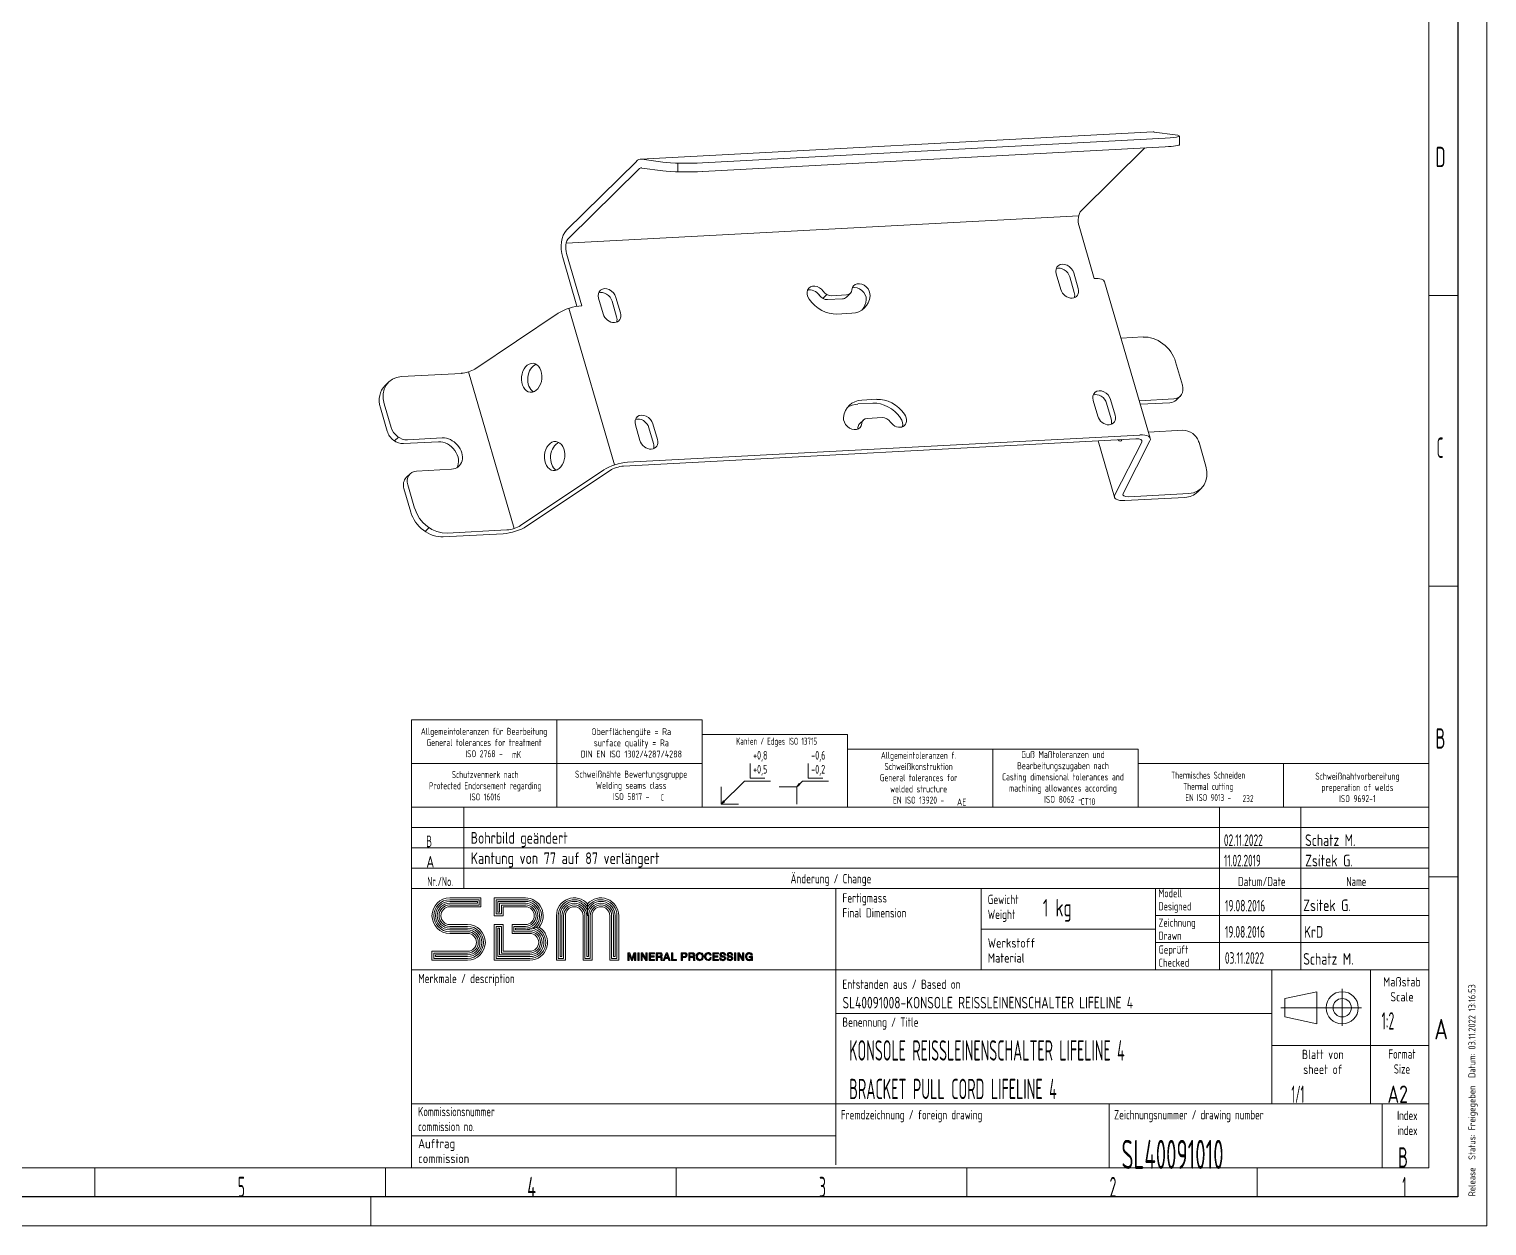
# Model space of a CAD drawing. Header units: millimetres. Extents: x 0 to 594, y 0 to 420.
# Drawn here: x 343.2 to 594, y 0 to 205.8 of the extents above; entities that cross this region are included whole.
import ezdxf
from ezdxf.lldxf.tags import DXFTag

# ---------------------------------------------------------------- set-up
doc = ezdxf.new("R2010")
doc.units = ezdxf.units.MM
doc.layers.add('1', color=7, linetype='Continuous', true_color=0xffffff)
doc.layers.add('256', color=7, linetype='Continuous', true_color=0xffffff)
doc.styles.add('iso-1', font='isocp.shx')
tags = doc.linetypes.add('DASHDOT', pattern=[70, 31, -13, 13, -13]).pattern_tags.tags
tags[10:11] = [DXFTag(74, 4), DXFTag(75, 0), DXFTag(340, '0'), DXFTag(46, 0.0), DXFTag(50, 0.0), DXFTag(44, 0.0), DXFTag(45, 0.0)]
tags[8:9] = [DXFTag(74, 4), DXFTag(75, 0), DXFTag(340, '0'), DXFTag(46, 0.0), DXFTag(50, 0.0), DXFTag(44, 0.0), DXFTag(45, 0.0)]
tags[6:7] = [DXFTag(74, 4), DXFTag(75, 0), DXFTag(340, '0'), DXFTag(46, 0.0), DXFTag(50, 0.0), DXFTag(44, 0.0), DXFTag(45, 0.0)]
tags[4:5] = [DXFTag(74, 4), DXFTag(75, 0), DXFTag(340, '0'), DXFTag(46, 0.0), DXFTag(50, 0.0), DXFTag(44, 0.0), DXFTag(45, 0.0)]

msp = doc.modelspace()

# ---------------------------------------------------------------- linework, layer by layer
at = {"layer": '1', "color": 4, "linetype": 'Continuous', "lineweight": 18}
for p, q in [((594, 420), (594, 0)), ((409, 87), (409, 79.5)), ((409, 87), (434, 87)), ((434, 87), (434, 79.5)), ((459, 87), (434, 87)), ((434, 87), (434, 79.5)), ((459, 79.5), (459, 87)), ((459, 72), (459, 84.5)), ((459, 84.5), (484, 84.5)), ((484, 84.5), (484, 72)), ((484, 82), (509, 82)), ((484, 82), (484, 72)), ((509, 82), (509, 72)), ((509, 82), (509, 72)), ((534, 82), (509, 82)), ((534, 72), (534, 82)), ((409, 79.5), (434, 79.5)), ((409, 79.5), (434, 79.5)), ((409, 79.5), (409, 72)), ((434, 79.5), (459, 79.5)), ((434, 79.5), (459, 79.5)), ((434, 79.5), (434, 72)), ((434, 79.5), (434, 72)), ((459, 79.5), (459, 72)), ((534, 79.5), (559, 79.5)), ((534, 79.5), (534, 72)), ((559, 79.5), (559, 72)), ((559, 72), (559, 79.5)), ((559, 79.5), (584, 79.5)), ((584, 79.5), (584, 72)), ((462.25, 72.5), (462.25, 75.5)), ((472.25, 75.5), (475.25, 75.5)), ((475.25, 75.5), (475.25, 72.5)), ((409, 72), (409, 10)), ((409, 72), (584, 72)), ((409, 72), (434, 72)), ((434, 72), (459, 72)), ((484, 72), (459, 72)), ((465.25, 72.5), (462.25, 72.5)), ((484, 72), (509, 72)), ((509, 72), (534, 72)), ((534, 72), (559, 72)), ((584, 72), (559, 72)), ((584, 72), (584, 10)), ((409, 58), (584, 58)), ((409, 58), (482, 58)), ((409, 58), (409, 44)), ((482, 58), (482, 10.5)), ((482, 44), (482, 58)), ((537, 58), (537, 44)), ((409, 44), (584, 44)), ((482, 44), (409, 44)), ((557, 44), (557, 21)), ((559.22, 39.08), (564.76, 40.27)), ((564.76, 34.73), (564.76, 40.27)), ((559.22, 35.92), (559.22, 39.08)), ((482, 36.5), (557, 36.5)), ((559.22, 35.92), (564.76, 34.73)), ((409, 21), (584, 21)), ((529, 21), (529, 10)), ((409, 10), (584, 10)), ((402, 0), (402, 5)), ((594, 0), (0, 0))]:
    msp.add_line(p, q, dxfattribs=at)
at = {"layer": '1', "color": 4, "linetype": 'Continuous', "lineweight": 25}
for p, q in [((589, 415), (589, 5)), ((589, 5), (20, 5))]:
    msp.add_line(p, q, dxfattribs=at)
at = {"layer": '1', "color": 1, "linetype": 'Continuous', "lineweight": 13}
for p, q in [((584, 10), (584, 410)), ((589, 160), (584, 160)), ((589, 110), (584, 110)), ((467.25, 77), (467.25, 79.5)), ((477.25, 77), (477.25, 79.5)), ((462.25, 72.5), (466.25, 76.5)), ((466.25, 76.5), (470.75, 76.5)), ((467.25, 77), (469.75, 77)), ((475.25, 75.5), (476.25, 76.5)), ((475.25, 75.5), (475.65, 76.07)), ((475.25, 75.5), (475.82, 75.9)), ((475.65, 76.07), (475.82, 75.9)), ((476.25, 76.5), (480.75, 76.5)), ((477.25, 77), (479.75, 77)), ((462.25, 72.5), (462.65, 73.07)), ((462.25, 72.5), (462.82, 72.9)), ((462.65, 73.07), (462.82, 72.9)), ((418, 58), (418, 72)), ((548, 72), (548, 44)), ((562, 72), (562, 44)), ((409, 68.5), (584, 68.5)), ((409, 65), (584, 65)), ((409, 61.5), (584, 61.5)), ((507, 58), (507, 44)), ((589, 60), (584, 60)), ((537, 53.37), (584, 53.37)), ((537, 51), (507, 51)), ((537, 48.74), (584, 48.74)), ((574, 44), (574, 21)), ((557, 31), (584, 31)), ((576, 21), (576, 10)), ((409, 15.5), (482, 15.5)), ((25, 10), (584, 10)), ((354.5, 10), (354.5, 5)), ((404.5, 10), (404.5, 5)), ((454.5, 10), (454.5, 5)), ((504.5, 10), (504.5, 5)), ((554.5, 10), (554.5, 5))]:
    msp.add_line(p, q, dxfattribs=at)
at = {"layer": '1', "color": 1, "linetype": 'Continuous', "lineweight": 18}
for p, q in [((420.92, 56.4), (415.56, 56.4)), ((420.61, 56.09), (415.56, 56.09)), ((420.31, 55.78), (415.56, 55.78)), ((415.56, 55.48), (420.31, 55.48)), ((420.31, 55.48), (420.31, 55.78)), ((420.61, 55.17), (420.61, 56.09)), ((420.92, 54.87), (420.92, 56.4)), ((423.21, 56.4), (423.21, 53.34)), ((428.57, 56.4), (423.21, 56.4)), ((428.57, 56.09), (423.52, 56.09)), ((423.52, 56.09), (423.52, 53.64)), ((428.57, 55.78), (423.83, 55.78)), ((423.83, 55.78), (423.83, 53.95)), ((424.13, 55.48), (428.57, 55.48)), ((424.13, 53.95), (424.13, 55.48)), ((439.28, 55.36), (439.28, 53.34)), ((415.56, 55.17), (420.61, 55.17)), ((415.56, 54.87), (420.92, 54.87)), ((423.21, 53.34), (424.74, 53.34)), ((423.52, 53.64), (424.44, 53.64)), ((423.83, 53.95), (424.13, 53.95)), ((424.44, 55.17), (428.57, 55.17)), ((424.44, 53.64), (424.44, 55.17)), ((424.74, 54.87), (428.57, 54.87)), ((424.74, 53.34), (424.74, 54.87)), ((433.92, 53.34), (433.92, 45.69)), ((434.23, 53.34), (434.23, 45.99)), ((434.54, 53.34), (434.54, 46.3)), ((434.84, 46.3), (434.84, 53.34)), ((435.15, 45.99), (435.15, 53.34)), ((435.45, 45.69), (435.45, 53.34)), ((438.51, 53.34), (438.51, 45.69)), ((438.82, 53.34), (438.82, 45.99)), ((439.13, 53.34), (439.13, 46.3)), ((439.43, 46.3), (439.43, 53.34)), ((439.74, 45.99), (439.74, 53.34)), ((440.04, 45.69), (440.04, 53.34)), ((443.1, 53.34), (443.1, 45.69)), ((443.41, 53.34), (443.41, 45.99)), ((443.72, 53.34), (443.72, 46.3)), ((444.02, 46.3), (444.02, 53.34)), ((444.33, 45.99), (444.33, 53.34)), ((444.63, 45.69), (444.63, 53.34)), ((415.56, 51.81), (418.62, 51.81)), ((418.62, 51.5), (415.56, 51.5)), ((418.62, 51.19), (415.56, 51.19)), ((415.56, 50.89), (418.62, 50.89)), ((415.56, 50.58), (418.62, 50.58)), ((415.56, 50.28), (418.62, 50.28)), ((423.21, 51.81), (423.21, 45.69)), ((424.74, 51.81), (423.21, 51.81)), ((423.52, 51.5), (423.52, 45.99)), ((424.44, 51.5), (423.52, 51.5)), ((423.83, 51.19), (423.83, 46.3)), ((424.13, 51.19), (423.83, 51.19)), ((424.13, 46.6), (424.13, 51.19)), ((424.44, 46.91), (424.44, 51.5)), ((424.74, 47.22), (424.74, 51.81)), ((426.27, 51.81), (426.27, 50.28)), ((428.57, 51.81), (426.27, 51.81)), ((426.27, 50.28), (429.33, 50.28)), ((426.58, 51.5), (426.58, 50.58)), ((428.57, 51.5), (426.58, 51.5)), ((426.58, 50.58), (429.33, 50.58)), ((426.89, 51.19), (426.89, 50.89)), ((428.57, 51.19), (426.89, 51.19)), ((426.89, 50.89), (429.33, 50.89)), ((430.91, 51.37), (428.95, 51.04)), ((412.5, 47.22), (412.5, 45.69)), ((418.62, 47.22), (412.5, 47.22)), ((412.5, 45.69), (418.62, 45.69)), ((412.81, 46.91), (412.81, 45.99)), ((418.62, 46.91), (412.81, 46.91)), ((412.81, 45.99), (418.62, 45.99)), ((413.12, 46.6), (413.12, 46.3)), ((418.62, 46.6), (413.12, 46.6)), ((413.12, 46.3), (418.62, 46.3)), ((423.21, 45.69), (429.33, 45.69)), ((423.52, 45.99), (429.33, 45.99)), ((423.83, 46.3), (429.33, 46.3)), ((429.33, 46.6), (424.13, 46.6)), ((429.33, 46.91), (424.44, 46.91)), ((429.33, 47.22), (424.74, 47.22)), ((433.92, 45.69), (435.45, 45.69)), ((434.23, 45.99), (435.15, 45.99)), ((434.54, 46.3), (434.84, 46.3)), ((438.51, 45.69), (440.04, 45.69)), ((438.82, 45.99), (439.74, 45.99)), ((439.13, 46.3), (439.43, 46.3)), ((443.1, 45.69), (444.63, 45.69)), ((443.41, 45.99), (444.33, 45.99)), ((443.72, 46.3), (444.02, 46.3))]:
    msp.add_line(p, q, dxfattribs=at)
at = {"layer": '1', "color": 6, "linetype": 'Continuous', "lineweight": 18}
for p, q in [((446.21, 46.97), (446.21, 45.63)), ((446.54, 46.97), (446.21, 46.97)), ((446.21, 45.63), (446.44, 45.63)), ((446.33, 46.9), (446.46, 46.9)), ((446.33, 45.69), (446.33, 46.9)), ((446.44, 46.66), (446.8, 45.63)), ((446.44, 45.63), (446.44, 46.66)), ((446.46, 46.9), (446.87, 45.69)), ((446.9, 45.92), (446.54, 46.97)), ((446.8, 45.63), (446.99, 45.63)), ((446.87, 45.69), (446.92, 45.69)), ((447.24, 46.97), (446.9, 45.92)), ((446.92, 45.69), (447.33, 46.9)), ((446.99, 45.63), (447.35, 46.66)), ((447.56, 46.97), (447.24, 46.97)), ((447.33, 46.9), (447.45, 46.9)), ((447.35, 46.66), (447.35, 45.63)), ((447.35, 45.63), (447.56, 45.63)), ((447.45, 46.9), (447.45, 45.69)), ((447.56, 45.63), (447.56, 46.97)), ((448.13, 46.97), (447.9, 46.97)), ((447.9, 46.97), (447.9, 45.63)), ((447.9, 45.63), (448.13, 45.63)), ((448.02, 45.69), (448.02, 46.9)), ((448.13, 45.63), (448.13, 46.97)), ((448.48, 46.97), (448.48, 45.63)), ((448.71, 46.97), (448.48, 46.97)), ((448.48, 45.63), (448.69, 45.63)), ((448.58, 46.9), (448.63, 46.9)), ((448.58, 45.69), (448.58, 46.9)), ((448.63, 46.9), (449.36, 45.69)), ((448.69, 46.61), (449.28, 45.63)), ((448.69, 45.63), (448.69, 46.61)), ((449.3, 45.97), (448.71, 46.97)), ((449.28, 45.63), (449.52, 45.63)), ((449.3, 46.97), (449.3, 45.97)), ((449.52, 46.97), (449.3, 46.97)), ((449.36, 45.69), (449.41, 45.69)), ((449.41, 45.69), (449.41, 46.9)), ((449.52, 45.63), (449.52, 46.97)), ((449.86, 46.97), (449.86, 45.63)), ((450.79, 46.97), (449.86, 46.97)), ((449.86, 45.63), (450.8, 45.63)), ((449.98, 46.87), (449.98, 45.73)), ((450.73, 46.87), (449.98, 46.87)), ((449.98, 46.31), (450.67, 46.31)), ((449.98, 45.73), (450.73, 45.73)), ((450.09, 46.77), (450.79, 46.77)), ((450.09, 46.41), (450.09, 46.77)), ((450.74, 46.41), (450.09, 46.41)), ((450.09, 46.22), (450.74, 46.22)), ((450.09, 45.83), (450.09, 46.22)), ((450.8, 45.83), (450.09, 45.83)), ((450.74, 46.22), (450.74, 46.41)), ((450.79, 46.77), (450.79, 46.97)), ((450.8, 45.63), (450.8, 45.83)), ((451.07, 46.97), (451.07, 45.63)), ((451.69, 46.97), (451.07, 46.97)), ((451.07, 45.63), (451.3, 45.63)), ((451.18, 46.87), (451.18, 45.73)), ((451.18, 46.87), (451.69, 46.87)), ((451.78, 46.26), (451.18, 46.26)), ((451.3, 46.35), (451.3, 46.78)), ((451.3, 46.78), (451.66, 46.78)), ((451.68, 46.35), (451.3, 46.35)), ((451.3, 46.17), (451.63, 46.17)), ((451.3, 45.63), (451.3, 46.17)), ((451.7, 46.35), (451.68, 46.35)), ((451.74, 46.97), (451.69, 46.97)), ((451.92, 46.26), (451.91, 46.26)), ((451.92, 45.64), (451.92, 45.63)), ((451.92, 45.63), (452.17, 45.63)), ((452.77, 46.97), (452.27, 45.63)), ((452.27, 45.63), (452.5, 45.63)), ((452.42, 45.73), (452.83, 46.87)), ((452.5, 45.63), (452.63, 45.98)), ((452.55, 46.07), (453.23, 46.07)), ((452.63, 45.98), (453.14, 45.98)), ((452.68, 46.16), (452.88, 46.73)), ((453.09, 46.16), (452.68, 46.16)), ((453.01, 46.97), (452.77, 46.97)), ((452.83, 46.87), (452.94, 46.87)), ((452.88, 46.73), (453.09, 46.16)), ((452.94, 46.87), (453.36, 45.73)), ((453.51, 45.63), (453.01, 46.97)), ((453.14, 45.98), (453.27, 45.63)), ((453.27, 45.63), (453.51, 45.63)), ((453.7, 46.97), (453.7, 45.63)), ((453.93, 46.97), (453.7, 46.97)), ((453.7, 45.63), (454.59, 45.63)), ((453.81, 46.87), (453.81, 45.73)), ((453.81, 45.73), (454.47, 45.73)), ((453.93, 45.83), (453.93, 46.97)), ((454.59, 45.83), (453.93, 45.83)), ((454.59, 45.63), (454.59, 45.83)), ((455.39, 46.97), (455.39, 45.63)), ((455.96, 46.97), (455.39, 46.97)), ((455.39, 45.63), (455.62, 45.63)), ((455.5, 46.87), (456.01, 46.87)), ((455.5, 46.87), (455.5, 45.73)), ((456.01, 46.26), (455.5, 46.26)), ((455.62, 46.78), (455.95, 46.78)), ((455.62, 46.33), (455.62, 46.78)), ((455.95, 46.33), (455.62, 46.33)), ((455.62, 46.14), (455.96, 46.14)), ((455.62, 45.63), (455.62, 46.14)), ((455.97, 46.33), (455.95, 46.33)), ((456.03, 46.97), (455.96, 46.97)), ((456.67, 46.97), (456.67, 45.63)), ((457.28, 46.97), (456.67, 46.97)), ((456.67, 45.63), (456.89, 45.63)), ((456.78, 46.87), (457.28, 46.87)), ((456.78, 46.87), (456.78, 45.73)), ((457.38, 46.26), (456.78, 46.26)), ((456.89, 46.35), (456.89, 46.78)), ((456.89, 46.78), (457.26, 46.78)), ((457.27, 46.35), (456.89, 46.35)), ((456.89, 46.17), (457.23, 46.17)), ((456.89, 45.63), (456.89, 46.17)), ((457.3, 46.35), (457.27, 46.35)), ((457.34, 46.97), (457.28, 46.97)), ((457.52, 46.26), (457.51, 46.26)), ((457.51, 45.64), (457.52, 45.63)), ((457.52, 45.63), (457.76, 45.63)), ((460.33, 46.57), (460.34, 46.54)), ((460.34, 46.54), (460.56, 46.54)), ((460.56, 46.14), (460.35, 46.14)), ((460.56, 46.08), (460.56, 46.14)), ((460.84, 46.97), (460.84, 45.63)), ((461.77, 46.97), (460.84, 46.97)), ((460.84, 45.63), (461.78, 45.63)), ((460.95, 46.87), (460.95, 45.73)), ((461.71, 46.87), (460.95, 46.87)), ((460.95, 46.31), (461.65, 46.31)), ((460.95, 45.73), (461.71, 45.73)), ((461.07, 46.77), (461.77, 46.77)), ((461.07, 46.41), (461.07, 46.77)), ((461.71, 46.41), (461.07, 46.41)), ((461.07, 46.22), (461.71, 46.22)), ((461.07, 45.83), (461.07, 46.22)), ((461.78, 45.83), (461.07, 45.83)), ((461.71, 46.22), (461.71, 46.41)), ((461.77, 46.77), (461.77, 46.97)), ((461.78, 45.63), (461.78, 45.83)), ((462.21, 46.07), (461.98, 46.07)), ((462.21, 46.04), (462.21, 46.07)), ((462.77, 46.6), (462.78, 46.57)), ((462.78, 46.57), (463, 46.57)), ((462.87, 46.68), (462.87, 46.68)), ((463.45, 46.07), (463.23, 46.07)), ((463.45, 46.04), (463.45, 46.07)), ((464.02, 46.6), (464.02, 46.57)), ((464.02, 46.57), (464.24, 46.57)), ((464.11, 46.68), (464.11, 46.68)), ((464.55, 46.97), (464.55, 45.63)), ((464.77, 46.97), (464.55, 46.97)), ((464.55, 45.63), (464.77, 45.63)), ((464.66, 45.69), (464.66, 46.9)), ((464.77, 45.63), (464.77, 46.97)), ((465.12, 46.97), (465.12, 45.63)), ((465.35, 46.97), (465.12, 46.97)), ((465.12, 45.63), (465.33, 45.63)), ((465.22, 46.9), (465.27, 46.9)), ((465.22, 45.69), (465.22, 46.9)), ((465.27, 46.9), (466, 45.69)), ((465.33, 45.63), (465.33, 46.61)), ((465.33, 46.61), (465.92, 45.63)), ((465.94, 45.97), (465.35, 46.97)), ((465.92, 45.63), (466.16, 45.63)), ((465.94, 46.97), (465.94, 45.97)), ((466.16, 46.97), (465.94, 46.97)), ((466, 45.69), (466.05, 45.69)), ((466.05, 45.69), (466.05, 46.9)), ((466.16, 45.63), (466.16, 46.97)), ((467.09, 46.33), (467.09, 46.15)), ((467.63, 46.33), (467.09, 46.33)), ((467.09, 46.15), (467.43, 46.15)), ((467.52, 46.22), (467.2, 46.22)), ((467.39, 46.57), (467.4, 46.54)), ((467.4, 46.54), (467.62, 46.54)), ((467.43, 45.76), (467.46, 45.78)), ((467.46, 45.78), (467.49, 45.63)), ((467.49, 45.63), (467.63, 45.63)), ((467.52, 46.02), (467.52, 46.22)), ((467.52, 46.02), (467.55, 45.7)), ((467.63, 45.63), (467.63, 46.33))]:
    msp.add_line(p, q, dxfattribs=at)
at = {"layer": '1', "color": 1, "linetype": 'DASHDOT', "lineweight": 13}
for p, q in [((569.11, 34.38), (569.11, 40.73)), ((558.57, 37.5), (572.43, 37.5))]:
    msp.add_line(p, q, dxfattribs=at)
at = {"layer": '1', "color": 4, "linetype": 'Continuous', "lineweight": 18}
for radius in [2.77, 1.58]:
    msp.add_circle((569.11, 37.5), radius, dxfattribs=at)
at = {"layer": '1', "color": 1, "linetype": 'Continuous', "lineweight": 18}
for centre, radius, start, end in [((415.56, 53.34), 3.06, 90, 270), ((415.56, 53.34), 2.75, 90, 270), ((415.56, 53.34), 2.45, 90, 270), ((415.56, 53.34), 2.14, 90, 270), ((428.57, 53.34), 3.06, 319.9677, 90), ((428.57, 53.34), 2.75, 311.8088, 90), ((428.57, 53.34), 2.45, 297.5778, 90), ((428.57, 53.34), 2.14, 270, 90), ((436.98, 53.34), 3.06, 41.4096, 180), ((436.98, 53.34), 2.75, 33.5573, 180), ((436.98, 53.34), 2.45, 20.3641, 180), ((436.98, 53.34), 2.14, 360, 180), ((441.57, 53.34), 3.06, 360, 138.5904), ((441.57, 53.34), 2.75, 360, 146.4427), ((441.57, 53.34), 2.45, 360, 159.6359), ((441.57, 53.34), 2.14, 360, 180), ((415.56, 53.34), 1.84, 90, 270), ((415.56, 53.34), 1.53, 90, 270), ((428.57, 53.34), 1.84, 270, 90), ((428.57, 53.34), 1.53, 270, 90), ((436.98, 53.34), 1.84, 360, 180), ((436.98, 53.34), 1.53, 360, 180), ((441.57, 53.34), 1.84, 360, 180), ((441.57, 53.34), 1.53, 360, 180), ((418.62, 48.75), 3.06, 270, 90), ((418.62, 48.75), 2.75, 270, 90), ((418.62, 48.75), 2.45, 270, 90), ((418.62, 48.75), 2.14, 270, 90), ((418.62, 48.75), 1.84, 270, 90), ((418.62, 48.75), 1.53, 270, 90), ((429.33, 48.75), 3.06, 270, 58.957), ((429.33, 48.75), 2.75, 270, 67.1158), ((429.33, 48.75), 2.45, 270, 81.3468), ((429.33, 48.75), 2.14, 270, 90), ((429.33, 48.75), 1.84, 270, 90), ((429.33, 48.75), 1.53, 270, 90)]:
    msp.add_arc(centre, radius, start, end, dxfattribs=at)
at = {"layer": '1', "color": 6, "linetype": 'Continuous', "lineweight": 18}
for centre, radius, start, end in [((451.64, 45.7), 0.471, 85.2101, 90.5249), ((451.67, 46.56), 0.223, 4.9005, 90.4567), ((451.65, 45.82), 0.352, 78.0994, 85.2101), ((451.69, 46.57), 0.302, 270, 90), ((451.69, 46.56), 0.204, 274.1582, 4.9004), ((451.67, 45.92), 0.255, 71.2107, 78.0994), ((451.7, 46.27), 0.703, 82.5347, 86.7103), ((451.68, 45.97), 0.203, 62.6007, 71.2108), ((451.74, 46), 0.271, 352.0688, 79.5068), ((451.7, 45.99), 0.17, 52.3105, 62.6006), ((451.71, 46.38), 0.589, 77.5536, 82.5346), ((451.7, 46), 0.16, 41.3626, 52.3103), ((451.69, 45.99), 0.176, 31.4066, 41.3626), ((451.73, 46.43), 0.531, 72.0229, 77.5537), ((451.66, 45.97), 0.218, 23.36, 31.4065), ((451.61, 45.95), 0.266, 16.7661, 23.3601), ((451.5, 45.92), 0.384, 12.2018, 16.766), ((451.4, 45.9), 0.483, 8.5735, 12.2017), ((451.22, 45.87), 0.666, 5.9448, 8.5735), ((451.09, 45.86), 0.803, 3.7631, 5.9448), ((451.77, 46.56), 0.399, 64.6564, 72.0228), ((450.7, 45.83), 1.19, 2.2919, 3.7631), ((450.83, 45.84), 1.06, 0.6338, 2.2919), ((447.07, 45.79), 4.82, 0.2701, 0.6337), ((457.3, 45.84), 5.41, 180.2701, 180.5936), ((452.56, 45.79), 0.675, 180.5936, 183.1866), ((452.44, 45.79), 0.549, 183.1865, 186.3788), ((452.22, 45.76), 0.332, 186.3788, 191.6496), ((452.19, 45.76), 0.301, 191.6496, 197.4718), ((451.82, 46.53), 0.283, 288.5643, 298.953), ((452.09, 45.72), 0.191, 197.4719, 206.6163), ((451.88, 46.07), 0.196, 64.419, 75.6506), ((451.79, 46.6), 0.356, 56.4087, 64.6564), ((451.81, 46.56), 0.314, 298.9529, 308.3029), ((451.87, 46.05), 0.219, 54.3456, 64.4191), ((451.81, 46.64), 0.311, 46.9821, 56.4087), ((451.87, 46.06), 0.213, 46.4532, 54.3455), ((451.81, 46.55), 0.301, 308.3029, 318.0437), ((452.69, 45.86), 0.69, 172.0688, 191.5702), ((451.83, 46.65), 0.289, 36.8309, 46.9821), ((451.84, 46.03), 0.25, 39.7233, 46.4532), ((451.81, 46.55), 0.308, 318.0437, 327.5706), ((451.86, 46.04), 0.227, 32.2959, 39.7234), ((451.83, 46.02), 0.269, 26.0298, 32.2959), ((451.82, 46.65), 0.292, 26.7823, 36.8309), ((451.8, 46.56), 0.313, 327.5705, 336.9566), ((451.82, 46.02), 0.277, 19.9457, 26.0298), ((451.79, 46.64), 0.326, 17.7788, 26.7823), ((451.76, 45.99), 0.344, 15.051, 19.9456), ((451.76, 46.58), 0.364, 336.9566, 345.0196), ((451.77, 46), 0.333, 9.996, 15.051), ((451.64, 45.98), 0.458, 6.3205, 9.996), ((451.74, 46.62), 0.387, 10.1778, 17.7788), ((451.71, 45.98), 0.387, 1.9688, 6.3205), ((451, 45.96), 1.1, 0.4395, 1.9687), ((454.82, 45.99), 2.72, 180.4395, 181.0586), ((453.32, 45.96), 1.22, 181.0585, 182.4419), ((453.52, 45.97), 1.42, 182.4419, 183.6307), ((453.28, 45.95), 1.17, 183.6307, 185.0653), ((451.73, 46.58), 0.396, 345.0196, 352.4285), ((453.18, 45.94), 1.08, 185.0652, 186.6298), ((453.06, 45.93), 0.96, 186.6298, 188.383), ((453.02, 45.93), 0.921, 188.383, 190.2103), ((451.68, 46.61), 0.448, 3.6236, 10.1779), ((451.57, 46.6), 0.556, 358.3458, 3.6236), ((451.63, 46.6), 0.496, 352.4286, 358.3457), ((452.69, 45.86), 0.578, 190.2103, 193.1248), ((452.69, 45.87), 0.579, 193.1248, 196.033), ((452.45, 45.8), 0.329, 196.0329, 201.1556), ((452.4, 45.78), 0.276, 201.1555, 207.2534), ((452.3, 45.73), 0.165, 207.2533, 217.4618), ((455.95, 46.55), 0.225, 2.4637, 90.4159), ((455.96, 46.57), 0.43, 269.7026, 355.3612), ((455.95, 46.55), 0.223, 273.9666, 2.4637), ((456.01, 46.57), 0.302, 270, 90), ((456, 46.57), 0.399, 355.3611, 85.251), ((457.23, 45.75), 0.421, 76.0563, 90.5248), ((457.26, 46.56), 0.223, 4.9005, 90.4567), ((457.28, 46.57), 0.302, 270, 90), ((457.28, 46.56), 0.204, 274.1582, 4.9004), ((457.29, 46), 0.171, 41.3628, 76.0565), ((457.3, 46.27), 0.703, 82.5347, 86.7103), ((457.33, 46), 0.271, 352.0688, 79.5068), ((457.31, 46.38), 0.589, 77.5536, 82.5346), ((457.22, 45.94), 0.263, 348.4073, 41.3628), ((457.32, 46.43), 0.531, 72.0228, 77.5537), ((457.85, 45.81), 0.378, 168.4074, 206.6162), ((457.36, 46.56), 0.399, 64.6563, 72.0228), ((457.42, 46.53), 0.283, 288.5643, 298.953), ((457.47, 46.07), 0.196, 64.4191, 75.6506), ((457.38, 46.6), 0.356, 56.4087, 64.6564), ((457.4, 46.56), 0.314, 298.953, 308.3029), ((457.46, 46.05), 0.219, 54.3456, 64.4191), ((457.41, 46.64), 0.311, 46.9822, 56.4087), ((457.46, 46.06), 0.213, 46.4532, 54.3457), ((458.28, 45.86), 0.69, 172.0688, 191.5702), ((457.41, 46.55), 0.301, 308.3029, 318.0438), ((457.44, 46.03), 0.25, 39.7235, 46.4532), ((457.42, 46.65), 0.289, 36.8309, 46.9822), ((457.4, 46.55), 0.308, 318.0437, 327.5706), ((457.46, 46.04), 0.227, 32.2959, 39.7234), ((457.42, 46.65), 0.292, 26.7823, 36.8309), ((457.42, 46.02), 0.269, 26.0299, 32.2959), ((457.4, 46.56), 0.313, 327.5705, 336.9566), ((457.41, 46.02), 0.277, 19.9455, 26.0299), ((457.35, 45.99), 0.344, 15.051, 19.9456), ((457.39, 46.64), 0.326, 17.7788, 26.7823), ((457.36, 46), 0.333, 9.996, 15.051), ((457.35, 46.58), 0.364, 336.9566, 345.0196), ((457.24, 45.98), 0.458, 6.3205, 9.996), ((457.31, 45.98), 0.387, 1.9688, 6.3205), ((457.33, 46.62), 0.387, 10.1778, 17.7788), ((456.6, 45.96), 1.1, 0.4395, 1.9687), ((460.42, 45.99), 2.72, 180.4395, 181.0586), ((458.91, 45.96), 1.22, 181.0585, 182.4419), ((459.11, 45.97), 1.42, 182.4419, 183.6307), ((458.87, 45.95), 1.17, 183.6307, 185.0653), ((458.77, 45.94), 1.08, 185.0652, 186.6298), ((457.27, 46.61), 0.448, 3.6236, 10.1779), ((457.32, 46.58), 0.396, 345.0196, 352.4285), ((458.66, 45.93), 0.96, 186.6298, 188.383), ((458.62, 45.93), 0.921, 188.383, 190.2103), ((458.28, 45.86), 0.578, 190.2103, 193.1248), ((457.16, 46.6), 0.556, 358.3458, 3.6236), ((457.22, 46.6), 0.496, 352.4285, 358.3457), ((458.28, 45.87), 0.579, 193.1248, 196.033), ((458.04, 45.8), 0.329, 196.0329, 201.1556), ((457.99, 45.78), 0.276, 201.1555, 207.2534), ((457.9, 45.73), 0.165, 207.2533, 217.4616), ((458.78, 46.29), 0.838, 150.5666, 195.605), ((458.6, 46.24), 0.65, 195.605, 252.9016), ((458.57, 46.41), 0.592, 90.0226, 150.5666), ((458.81, 46.32), 0.743, 157.6114, 222.728), ((458.59, 46.42), 0.504, 125.2211, 157.6114), ((458.81, 46.32), 0.631, 157.6113, 222.7277), ((458.59, 46.42), 0.392, 125.2202, 157.6114), ((458.59, 46.12), 0.444, 222.728, 323.7928), ((458.57, 46.45), 0.467, 89.7035, 125.2211), ((458.59, 46.12), 0.332, 222.7277, 323.7929), ((458.57, 46.45), 0.355, 89.6065, 125.2202), ((458.58, 46.16), 0.572, 252.9015, 316.5572), ((458.57, 46.37), 0.637, 14.2247, 90.2914), ((458.57, 46.39), 0.52, 14.231, 90.3245), ((458.57, 46.39), 0.408, 14.2313, 90.4103), ((458.31, 46.33), 0.679, 323.7928, 14.2313), ((458.31, 46.33), 0.791, 323.7928, 14.231), ((458.41, 46.32), 0.804, 316.5572, 14.2247), ((460.29, 46.3), 0.891, 157.3651, 189.9134), ((460.04, 46.26), 0.64, 189.9134, 266.1154), ((460.01, 46.41), 0.588, 109.6552, 157.3651), ((460.29, 46.3), 0.779, 157.3651, 189.9135), ((460.04, 46.26), 0.528, 189.9135, 266.1151), ((460.01, 46.41), 0.476, 117.5459, 157.3651), ((460.22, 46.27), 0.597, 132.3335, 212.7225), ((459.99, 46.12), 0.325, 212.7226, 287.839), ((460.03, 46.48), 0.429, 39.622, 123.6906), ((460.02, 46.39), 0.618, 62.6237, 109.6551), ((460.03, 46.48), 0.317, 16.6501, 132.3335), ((460.03, 46.14), 0.528, 266.1154, 353.2321), ((460.03, 46.14), 0.416, 266.1151, 350.3371), ((459.97, 46.18), 0.383, 287.8391, 353.9642), ((460.08, 46.51), 0.482, 4.2744, 62.6237), ((460.08, 46.51), 0.37, 23.5901, 41.6694), ((462.43, 46.07), 0.445, 179.7744, 233.7625), ((462.4, 46.6), 0.376, 140.5304, 182.8947), ((462.35, 46.6), 0.32, 182.8947, 231.8301), ((462.52, 46.5), 0.533, 74.0878, 140.5304), ((462.46, 46.06), 0.368, 195.0544, 229.8955), ((462.4, 46.6), 0.264, 140.5312, 182.8935), ((462.35, 46.6), 0.208, 182.8935, 231.8301), ((462.56, 46.87), 0.673, 231.8301, 272.2121), ((462.53, 46.21), 0.621, 233.7625, 273.8759), ((462.52, 46.5), 0.421, 74.0887, 140.5312), ((462.46, 46.06), 0.256, 184.8878, 229.8957), ((462.56, 46.87), 0.561, 231.8301, 272.2121), ((462.51, 46.12), 0.444, 229.8955, 265.3328), ((462.4, 46.64), 0.146, 139.3336, 258.462), ((462.5, 46.54), 0.288, 75.3888, 139.3336), ((462.51, 46.12), 0.332, 229.8958, 265.3323), ((461.96, 44.52), 2.01, 64.3973, 78.462), ((462.52, 46.26), 0.589, 265.3328, 291.1955), ((462.52, 46.26), 0.477, 265.3324, 291.1952), ((462.54, 46.09), 0.496, 273.8759, 338.4921), ((462.51, 46.56), 0.269, 7.9316, 75.3888), ((462.6, 45.99), 0.326, 353.9423, 92.2121), ((462.6, 45.99), 0.214, 353.9394, 92.2123), ((462.54, 46.57), 0.347, 18.3302, 74.0887), ((462.54, 46.57), 0.459, 359.6607, 74.0878), ((462.63, 45.98), 0.179, 291.1953, 353.9395), ((462.63, 45.98), 0.291, 291.1955, 353.9423), ((462.69, 46.03), 0.337, 338.4922, 64.3973), ((462.51, 46.56), 0.381, 17.8717, 27.554), ((462.69, 46.03), 0.225, 16.9878, 35.4845), ((463.67, 46.07), 0.445, 179.7744, 233.7625), ((463.64, 46.6), 0.376, 140.5304, 182.8947), ((463.59, 46.6), 0.32, 182.8947, 231.8301), ((463.76, 46.5), 0.533, 74.0878, 140.5304), ((463.71, 46.06), 0.368, 195.0544, 229.8955), ((463.64, 46.6), 0.264, 140.5312, 182.8935), ((463.59, 46.6), 0.208, 182.8935, 231.8301), ((463.81, 46.87), 0.673, 231.8301, 272.2121), ((463.77, 46.21), 0.621, 233.7625, 273.8759), ((463.76, 46.5), 0.421, 74.0887, 140.5312), ((463.71, 46.06), 0.256, 184.8878, 229.8957), ((463.81, 46.87), 0.561, 231.8301, 272.2121), ((463.75, 46.12), 0.444, 229.8955, 265.3328), ((463.64, 46.64), 0.146, 139.3336, 258.462), ((463.75, 46.54), 0.288, 75.3888, 139.3336), ((463.75, 46.12), 0.332, 229.8958, 265.3323), ((463.21, 44.52), 2.01, 64.3973, 78.462), ((463.77, 46.26), 0.589, 265.3328, 291.1955), ((463.77, 46.26), 0.477, 265.3324, 291.1952), ((463.75, 46.56), 0.269, 7.9316, 75.3888), ((463.78, 46.09), 0.496, 273.8759, 338.4921), ((463.84, 45.99), 0.326, 353.9423, 92.2121), ((463.84, 45.99), 0.214, 353.9394, 92.2123), ((463.78, 46.57), 0.347, 18.3302, 74.0887), ((463.78, 46.57), 0.459, 359.6607, 74.0878), ((463.87, 45.98), 0.179, 291.1953, 353.9395), ((463.87, 45.98), 0.291, 291.1955, 353.9423), ((463.93, 46.03), 0.337, 338.4922, 64.3973), ((463.75, 46.56), 0.381, 17.8717, 27.554), ((463.93, 46.03), 0.225, 16.9878, 35.4845), ((467.26, 46.31), 0.808, 155.4406, 224.1625), ((467.1, 46.38), 0.632, 85.9212, 155.4406), ((467.39, 46.34), 0.83, 170.7968, 192.1128), ((467.1, 46.39), 0.543, 127.4943, 171.5677), ((467.26, 46.31), 0.696, 192.1128, 224.1624), ((467.56, 46.32), 0.892, 171.5672, 193.7068), ((467.1, 46.39), 0.431, 127.4967, 171.5672), ((467.05, 46.11), 0.52, 224.1626, 317.6673), ((467.08, 46.2), 0.392, 193.7069, 272.9233), ((467.05, 46.11), 0.408, 224.1624, 238.7266), ((467.08, 46.42), 0.5, 76.2204, 127.4943), ((467.08, 46.42), 0.388, 76.22, 127.4967), ((467.08, 46.2), 0.504, 241.8497, 272.9237), ((467.08, 46.17), 0.357, 272.9233, 357.5344), ((467.08, 46.17), 0.469, 272.9237, 342.0215), ((467.1, 46.49), 0.524, 6.0793, 85.9211), ((467.1, 46.5), 0.304, 13.2973, 76.22), ((467.1, 46.5), 0.416, 21.3234, 76.2204)]:
    msp.add_arc(centre, radius, start, end, dxfattribs=at)
at = {"layer": '256', "color": 7, "linetype": 'Continuous', "lineweight": 18}
for p, q in [((536.58, 188.12), (448.41, 183.42)), ((536.75, 188.11), (540.37, 187.63)), ((459.07, 182.82), (538.67, 187.06)), ((541.09, 185.93), (541.09, 187.42)), ((448.58, 183.42), (452.2, 182.93)), ((459.07, 181.32), (538.68, 185.57)), ((524.2, 174.57), (535.18, 185.38)), ((435.64, 171.22), (447.68, 183.07)), ((436.03, 169.88), (448.07, 181.72)), ((448.59, 181.92), (452.21, 181.44)), ((526.44, 162.93), (523.83, 171.9)), ((437.44, 158.14), (434.99, 166.55)), ((438.28, 158.23), (435.66, 167.2)), ((520.7, 161.03), (519.91, 163.72)), ((522.24, 163.22), (523.02, 160.53)), ((523.69, 161.19), (522.91, 163.88)), ((536.09, 135.45), (528.24, 162.37)), ((441.94, 156.83), (441.16, 159.52)), ((443.49, 159.02), (444.27, 156.33)), ((444.94, 156.99), (444.16, 159.68)), ((480.57, 159.29), (483.14, 159.43)), ((483.81, 160.09), (481.24, 159.95)), ((483.8, 159.71), (484.47, 160.36)), ((434.23, 156.94), (419.86, 147.35)), ((482.16, 156.81), (484.72, 156.95)), ((534.85, 152.86), (531.07, 152.66)), ((541.62, 144.56), (540.44, 148.6)), ((407.26, 146.06), (417.55, 146.61)), ((405.06, 145.14), (404.4, 144.48)), ((404.8, 136.65), (403.62, 140.69)), ((405.47, 137.31), (404.29, 141.35)), ((485.8, 141.34), (488.37, 141.48)), ((489.04, 142.14), (486.47, 142)), ((527.04, 139.26), (526.25, 141.96)), ((528.58, 141.46), (529.36, 138.76)), ((530.03, 139.42), (529.25, 142.12)), ((534.21, 141.89), (540.13, 142.2)), ((539.46, 141.55), (534.39, 141.28)), ((540.56, 142.01), (541.23, 142.67)), ((486.73, 138.58), (486.06, 137.92)), ((487.39, 138.86), (489.95, 139)), ((408.26, 135.18), (414.28, 135.5)), ((446.12, 131.31), (534.29, 136)), ((448.29, 135.07), (447.5, 137.76)), ((449.83, 137.26), (450.61, 134.57)), ((451.28, 135.23), (450.5, 137.92)), ((535.78, 136.5), (541.7, 136.82)), ((407.59, 134.52), (413.61, 134.84)), ((445.45, 130.65), (533.62, 135.35)), ((527.11, 135), (529.94, 125.29)), ((534.61, 134.78), (530.01, 125.71)), ((536.03, 135.02), (531.42, 125.95)), ((545.67, 130.65), (544.49, 134.69)), ((408.73, 129.33), (408.06, 128.67)), ((409.83, 129.79), (415.85, 130.11)), ((427.71, 120.42), (442.07, 130.01)), ((428.78, 120.32), (443.14, 129.91)), ((408.85, 122.74), (407.68, 126.78)), ((409.52, 123.4), (408.34, 127.44)), ((532.41, 125.39), (542.7, 125.94)), ((544.23, 126.2), (544.9, 126.86)), ((531.74, 124.73), (542.03, 125.28)), ((424.73, 119.03), (414.44, 118.48)), ((425.39, 119.69), (415.11, 119.14))]:
    msp.add_line(p, q, dxfattribs=at)
at = {"layer": '256', "color": 6, "linetype": 'Continuous', "lineweight": 13}
for p, q in [((454.79, 181.27), (454.79, 182.77)), ((435.61, 169.02), (523.78, 173.72)), ((479.76, 159.5), (480.43, 160.16)), ((443.91, 130.87), (436.07, 157.8)), ((426.66, 119.93), (418.81, 146.86)), ((406.71, 135.64), (406.04, 134.99)), ((412.01, 120.07), (411.34, 119.41))]:
    msp.add_line(p, q, dxfattribs=at)
at = {"layer": '256', "color": 7, "linetype": 'Continuous', "lineweight": 18}
for centre, major_axis, ratio, start_param, end_param in [((536.76, 184.63), (-0.19, 3.5), 0.514964, 6.186834, 6.283193), ((536.09, 187.4), (-5, -0.02), 0.082466, 2.113817, 3.684613), ((536.09, 185.91), (5, 0.02), 0.082466, 5.255409, 6.283177), ((448.59, 179.93), (-0.19, 3.5), 0.514964, 6.186834, 6.710433), ((448.59, 179.93), (-0.11, 2), 0.514964, 6.186834, 6.710433), ((456.48, 183.16), (-5, -0.02), 0.082466, 0.543021, 2.113817), ((456.49, 181.67), (5, 0.02), 0.082466, 3.684613, 5.255409), ((524.72, 172.78), (-0.11, 2), 0.514964, 0.427248, 1.998044), ((436.55, 168.08), (-0.19, 3.5), 0.514964, 0.427248, 1.998044), ((436.55, 168.08), (-0.11, 2), 0.514964, 0.427248, 1.998044), ((521.41, 163.8), (-1.23, 1.25), 0.780157, 4.10857, 7.250163), ((520.74, 163.14), (1.23, -1.25), 0.780157, 0.966978, 2.79077), ((442.66, 159.6), (-1.23, 1.25), 0.780157, 4.10857, 7.250163), ((441.99, 158.94), (1.23, -1.25), 0.780157, 0.966978, 2.79077), ((478.61, 160.04), (-1.23, 1.25), 0.780157, 4.503361, 7.644954), ((477.94, 159.38), (1.23, -1.25), 0.780157, 1.361769, 2.790801), ((480.85, 161.3), (1.05, -1.07), 0.780157, 4.503361, 5.679367), ((483.42, 161.43), (1.05, -1.07), 0.780157, 5.679367, 6.855372), ((486.31, 160.45), (-1.23, 1.25), 0.780157, 3.713779, 6.855372), ((485.64, 159.79), (1.23, -1.25), 0.780157, 0.572187, 2.79074), ((522.19, 161.11), (-1.23, 1.25), 0.780157, 0.966978, 4.10857), ((521.52, 160.45), (1.23, -1.25), 0.780157, 0.350784, 0.966978), ((524.88, 161.39), (-3.36, -0.98), 0.355201, 3.14161, 4.128962), ((436.72, 156.69), (-3.36, -0.98), 0.355201, 4.128962, 5.437958), ((480.85, 161.3), (-3.51, 3.56), 0.780157, 1.361769, 2.537774), ((480.18, 160.64), (-1.05, 1.07), 0.780157, 1.361769, 2.537774), ((482.75, 160.77), (-1.05, 1.07), 0.780157, 2.537774, 3.141579), ((483.42, 161.43), (-3.51, 3.56), 0.780157, 2.537774, 3.713779), ((482.75, 160.77), (3.51, -3.56), 0.780157, 0.120564, 0.572187), ((443.44, 156.91), (-1.23, 1.25), 0.780157, 0.966978, 4.10857), ((442.77, 156.25), (1.23, -1.25), 0.780157, 0.350784, 0.966978), ((536.16, 148.37), (-3.51, 3.56), 0.780157, 4.10857, 5.679367), ((430.73, 145.75), (-0.24, -2.49), 0.699337, 3.453246, 5.971527), ((408.57, 141.57), (-3.51, 3.56), 0.780157, 5.679367, 7.250163), ((418.44, 147.49), (-1.92, -0.56), 0.355201, 0.987369, 2.296366), ((407.9, 140.92), (3.51, -3.56), 0.780157, 3.141598, 4.10857), ((527.75, 142.04), (-1.23, 1.25), 0.780157, 4.10857, 7.250163), ((527.08, 141.38), (1.23, -1.25), 0.780157, 0.966978, 2.79077), ((539.48, 144.45), (-1.75, 1.78), 0.780157, 2.537774, 4.10857), ((487.78, 137.51), (-3.51, 3.56), 0.780157, 5.679367, 6.855372), ((487.11, 136.85), (3.51, -3.56), 0.780157, 2.537774, 3.021038), ((489.68, 136.99), (3.51, -3.56), 0.780157, 1.361769, 2.537774), ((490.35, 137.65), (-3.51, 3.56), 0.780157, 4.503361, 5.679367), ((538.81, 143.79), (1.75, -1.78), 0.780157, 5.679367, 6.28319), ((449, 137.84), (-1.23, 1.25), 0.780157, 4.10857, 7.250163), ((448.33, 137.18), (1.23, -1.25), 0.780157, 0.966978, 2.79077), ((484.88, 138.5), (-1.23, 1.25), 0.780157, 0.572186, 3.713779), ((487.78, 137.51), (1.05, -1.07), 0.780157, 2.537774, 3.713779), ((490.35, 137.65), (1.05, -1.07), 0.780157, 1.361769, 2.537774), ((492.59, 138.91), (-1.23, 1.25), 0.780157, 1.361769, 4.503361), ((491.92, 138.25), (1.23, -1.25), 0.780157, 0.350765, 1.361769), ((528.54, 139.34), (-1.23, 1.25), 0.780157, 0.966978, 4.10857), ((527.87, 138.68), (1.23, -1.25), 0.780157, 0.350784, 0.966978), ((406.94, 136.76), (1.75, -1.78), 0.780157, 4.10857, 5.679367), ((407.61, 137.42), (-1.75, 1.78), 0.780157, 0.966978, 2.537774), ((415.06, 132.81), (-2.1, 2.14), 0.780157, 2.537774, 5.679367), ((484.21, 137.84), (1.23, -1.25), 0.780157, 0.350802, 0.572186), ((487.11, 136.85), (-1.05, 1.07), 0.780157, 6.283172, 6.855372), ((532.73, 134.47), (3.36, 0.98), 0.355201, 5.961557, 7.270554), ((542.35, 134.58), (-1.75, 1.78), 0.780157, 4.10857, 5.679367), ((414.39, 132.15), (2.1, -2.14), 0.780157, 0.201853, 2.537774), ((434.65, 132.28), (-0.24, -2.49), 0.699337, 3.453246, 5.971527), ((449.78, 135.15), (-1.23, 1.25), 0.780157, 0.966978, 4.10857), ((449.11, 134.49), (1.23, -1.25), 0.780157, 0.350784, 0.966978), ((530.56, 137.39), (-0.41, 2.47), 0.295498, 2.632122, 3.584516), ((532.73, 134.47), (1.92, 0.56), 0.355201, 5.961557, 7.270554), ((444.56, 129.77), (3.36, 0.98), 0.355201, 0.987369, 2.296366), ((444.56, 129.77), (1.92, 0.56), 0.355201, 0.987369, 2.296366), ((541.39, 130.42), (-3.51, 3.56), 0.780157, 2.537774, 4.10857), ((409.82, 126.89), (1.75, -1.78), 0.780157, 3.141598, 4.10857), ((410.48, 127.55), (-1.75, 1.78), 0.780157, 5.679367, 7.250163), ((533.3, 126.27), (3.36, 0.98), 0.355201, 2.819965, 4.128962), ((533.3, 126.27), (1.92, 0.56), 0.355201, 2.819965, 4.128962), ((540.72, 129.77), (3.51, -3.56), 0.780157, 5.679367, 6.28319), ((413.8, 123.62), (-3.51, 3.56), 0.780157, 0.966978, 2.537774), ((413.13, 122.97), (3.51, -3.56), 0.780157, 4.10857, 5.679367), ((426.29, 120.56), (1.92, 0.56), 0.355201, 4.128962, 5.437958), ((426.29, 120.56), (3.36, 0.98), 0.355201, 4.128962, 5.437958)]:
    msp.add_ellipse(centre, major_axis=major_axis, ratio=ratio, start_param=start_param, end_param=end_param, dxfattribs=at)
for centre in [(429.66, 145.85), (433.59, 132.39)]:
    msp.add_ellipse(centre, major_axis=(0.24, 2.49), ratio=0.699337, dxfattribs=at)

# ---------------------------------------------------------------- texts
at = {"layer": '1', "color": 1, "linetype": 'Continuous', "lineweight": 13, "line_spacing_factor": 0.963855, "style": 'iso-1'}
for s, insert, char_height, attachment_point in [('\\W0.6380;D', (585.17, 182.07), 3.5, 7), ('\\W0.5104;C', (585.37, 132.07), 3.5, 7), ('\\W0.7111;Allgemeintoleranzen für Bearbeitung\\PGeneral tolerances for treatment\\PISO 2768 -', (421.46, 80.59), 1.2, 8), ('\\W0.8226;Oberflächengüte = Ra\\Psurface quality = Ra\\PDIN EN ISO 1302/4287/4288', (446.8, 80.54), 1.2, 8), ('\\W0.6380;B', (585.17, 82.07), 3.5, 7), ('\\W0.6454;Kanten / Edges ISO 13715', (471.8, 82.38), 1.2, 8), ('\\W0.6988;Allgemeintoleranzen f.\\PSchweißkonstruktion\\PGeneral tolerances for\\Pwelded structure\\PEN ISO 13920 -', (496.23, 72.61), 1.2, 8), ('\\W0.7208;Guß Maßtoleranzen und\\PBearbeitungszugaben nach\\PCasting dimensional tolerances and\\Pmachining allowances according\\PISO 8062 -      ', (521.07, 72.75), 1.2, 8), ('\\W0.6940;Schutzvermerk nach\\PProtected Endorsement regarding\\PISO 16016', (421.65, 73.16), 1.2, 8), ('\\W0.7101;Schweißnähte Bewertungsgruppe\\PWelding seams class\\PISO 5817 -', (446.77, 73.22), 1.2, 8), ('\\W0.6723;Thermisches Schneiden\\PThermal cutting\\PEN ISO 9013 -', (546.06, 73.05), 1.2, 8), ('\\W0.7053;Schweißnahtvorbereitung\\Ppreperation of welds\\PISO 9692-1', (571.73, 72.87), 1.2, 8), ('\\W0.7926;Änderung / Change', (481.15, 58.42), 1.6, 8), ('\\W0.6908;Nr./No.', (413.9, 58.42), 1.6, 8), ('\\W0.8167;Modell\\PDesigned', (537.5, 53.83), 1.4, 7), ('\\W0.7858;Datum/Date', (555.28, 58.42), 1.6, 8), ('\\W0.7402;Name', (569.82, 58.42), 1.6, 7), ('\\W0.8066;Fertigmass\\PFinal Dimension', (483.12, 53.03), 1.6, 7), ('\\W0.7977;Gewicht\\PWeight', (508.12, 52.28), 1.6, 7), ('\\W0.7727;Zeichnung\\PDrawn', (537.5, 49.2), 1.4, 7), ('\\W0.8966;Werkstoff\\PMaterial', (508.12, 45.28), 1.6, 7), ('\\W0.8514;Geprüft\\PChecked', (537.5, 44.57), 1.4, 7), ('\\W0.8007;Merkmale / description', (410.12, 41.25), 1.6, 7), ('\\W0.8715;Maßstab\\PScale\\Fisocp.shx;', (579.4, 38.59), 1.6, 8), ('\\W0.8189;Entstanden aus / Based on', (483.12, 40.75), 1.6, 7), ('\\W0.8002;Benennung / Title', (483.12, 33.75), 1.6, 7), ('\\W0.8300;A', (584.97, 32.07), 3.5, 7), ('\\W0.8719;Blatt von\\Psheet of', (565.78, 26.11), 1.6, 8), ('\\W0.7767;Format\\PSize', (579.4, 26.18), 1.6, 8), ('\\W0.7508;Kommissionsnummer\\Pcommission no.', (410.12, 16.28), 1.6, 7), ('\\W0.7882;Fremdzeichnung / foreign drawing', (482.86, 17.82), 1.6, 7), ('\\W0.7721;Zeichnungsnummer / drawing number', (529.86, 17.82), 1.6, 7), ('\\W0.7656;Index\\Pindex', (580.32, 15.61), 1.6, 8), ('\\W0.9206;Auftrag\\Pcommission', (410.12, 10.78), 1.6, 7), ('\\W0.5404;5', (379.09, 4.93), 3.5, 7), ('\\W0.6380;4', (428.89, 4.93), 3.5, 7), ('\\W0.5404;3', (479.09, 4.93), 3.5, 7), ('\\W0.5404;2', (529.09, 4.93), 3.5, 7), ('\\W0.4176;1', (579.48, 4.93), 3.5, 7)]:
    msp.add_mtext(s, dxfattribs=dict(at, insert=insert, char_height=char_height, attachment_point=attachment_point))
at = {"layer": '1', "color": 3, "linetype": 'Continuous', "lineweight": 13, "line_spacing_factor": 0.963855, "style": 'iso-1'}
for s, insert, char_height, attachment_point in [('\\W0.6563;mK', (426.29, 80.45), 1.2, 7), ('\\W0.5104;C', (451.9, 73.08), 1.2, 7), ('\\W0.8250;AE', (502.83, 72.28), 1.2, 7), ('\\W0.6962;CT10', (525.38, 72.35), 1.2, 8), ('\\W0.6850;232', (551.97, 72.87), 1.2, 7), ('\\W0.5469; ', (411.52, 68.62), 2, 7), ('\\W0.5469; ', (419.15, 68.62), 2, 7), ('\\W0.8302;Bohrbild geändert', (419.15, 65.12), 2, 7), ('\\W0.5469; ', (548.75, 68.82), 2, 7), ('\\W0.5469; ', (562.72, 68.82), 2, 7), ('\\W0.6380;B', (411.52, 65.12), 2, 7), ('\\W0.6563;02.11.2022', (548.75, 65.32), 2, 7), ('\\W0.8161;Schatz M.', (562.72, 65.32), 2, 7), ('\\W0.8300;A', (411.54, 61.62), 2, 7), ('\\W0.8379;Kantung von 77 auf 87 verlängert', (419.17, 61.62), 2, 7), ('\\W0.6339;11.02.2019', (548.77, 61.82), 2, 7), ('\\W0.8273;Zsitek G.', (562.74, 61.82), 2, 7), ('\\W0.7102;1 kg', (517.6, 52.3), 3, 7), ('\\W0.6563;19.08.2016', (548.95, 54.06), 2, 7), ('\\W0.8273;Zsitek G.', (562.4, 54.12), 2, 7), ('\\W0.6563;19.08.2016', (548.93, 49.56), 2, 7), ('\\W0.8014;KrD', (562.55, 49.55), 2, 7), ('\\W1.0000;', (483.29, 47.1), 3, 7), ('\\W1.0000;', (519.47, 45.16), 3, 7), ('\\W0.6563;03.11.2022', (548.93, 45.06), 2, 7), ('\\W0.8161;Schatz M.', (562.4, 44.91), 2, 7), ('\\W0.5376;1:2', (575.88, 33.75), 3, 7), ('\\W0.5469; ', (574.78, 31.32), 1.6, 7), ('\\W0.4767;1/1', (560.38, 21.13), 3, 7), ('\\W0.8250;A2', (576.91, 21.13), 3, 7), ('\\W1.0000;', (430.69, 16.43), 2.5, 7), ('\\W1.0000;', (430.69, 10.93), 2.5, 7)]:
    msp.add_mtext(s, dxfattribs=dict(at, insert=insert, char_height=char_height, attachment_point=attachment_point))
at = {"layer": '1', "color": 92, "linetype": 'Continuous', "lineweight": 13, "char_height": 1.5, "attachment_point": 7, "line_spacing_factor": 0.963855, "style": 'iso-1'}
for s, insert in [('\\W0.6293;+0,8\\P+0,5', (467.75, 77.42)), ('\\W0.6293;-0,6\\P-0,2', (477.75, 77.42))]:
    msp.add_mtext(s, dxfattribs=dict(at, insert=insert))
at = {"layer": '1', "color": 3, "linetype": 'Continuous', "lineweight": 18, "attachment_point": 7, "line_spacing_factor": 0.963855, "style": 'iso-1'}
for s, insert, char_height in [('\\W0.7940;SL40091008-KONSOLE REISSLEINENSCHALTER LIFELINE 4', (483.14, 37.38), 2), ('\\W1.0000;', (411.03, 37.17), 3), ('\\W1.0000;', (410.86, 31.67), 3), ('\\W0.5509;KONSOLE REISSLEINENSCHALTER LIFELINE 4', (484.29, 28.41), 3.5), ('\\W1.0000;', (410.86, 26.67), 3), ('\\W0.5564;BRACKET PULL CORD LIFELINE 4', (484.29, 21.78), 3.5), ('\\W1.0000;', (410.78, 21.67), 3), ('\\W1.0000;', (484.14, 10.94), 3.5)]:
    msp.add_mtext(s, dxfattribs=dict(at, insert=insert, char_height=char_height))
at = {"layer": '1', "color": 1, "linetype": 'Continuous', "lineweight": 13, "insert": (592.4, 5.09), "char_height": 1.2, "attachment_point": 7, "rotation": 90, "line_spacing_factor": 0.963855, "style": 'iso-1'}
msp.add_mtext('\\W0.7759;Release  Status: Freigegeben  Datum: 03.11.2022 13:16:53', dxfattribs=at)
at = {"layer": '1', "color": 3, "linetype": 'Continuous', "lineweight": 25, "attachment_point": 7, "line_spacing_factor": 0.963855, "style": 'iso-1'}
for s, insert, char_height in [('\\W0.5801;SL40091010', (531.14, 9.79), 5), ('\\W0.6380;B', (578.72, 10.01), 3.5)]:
    msp.add_mtext(s, dxfattribs=dict(at, insert=insert, char_height=char_height))

doc.saveas('drawing.dxf')
